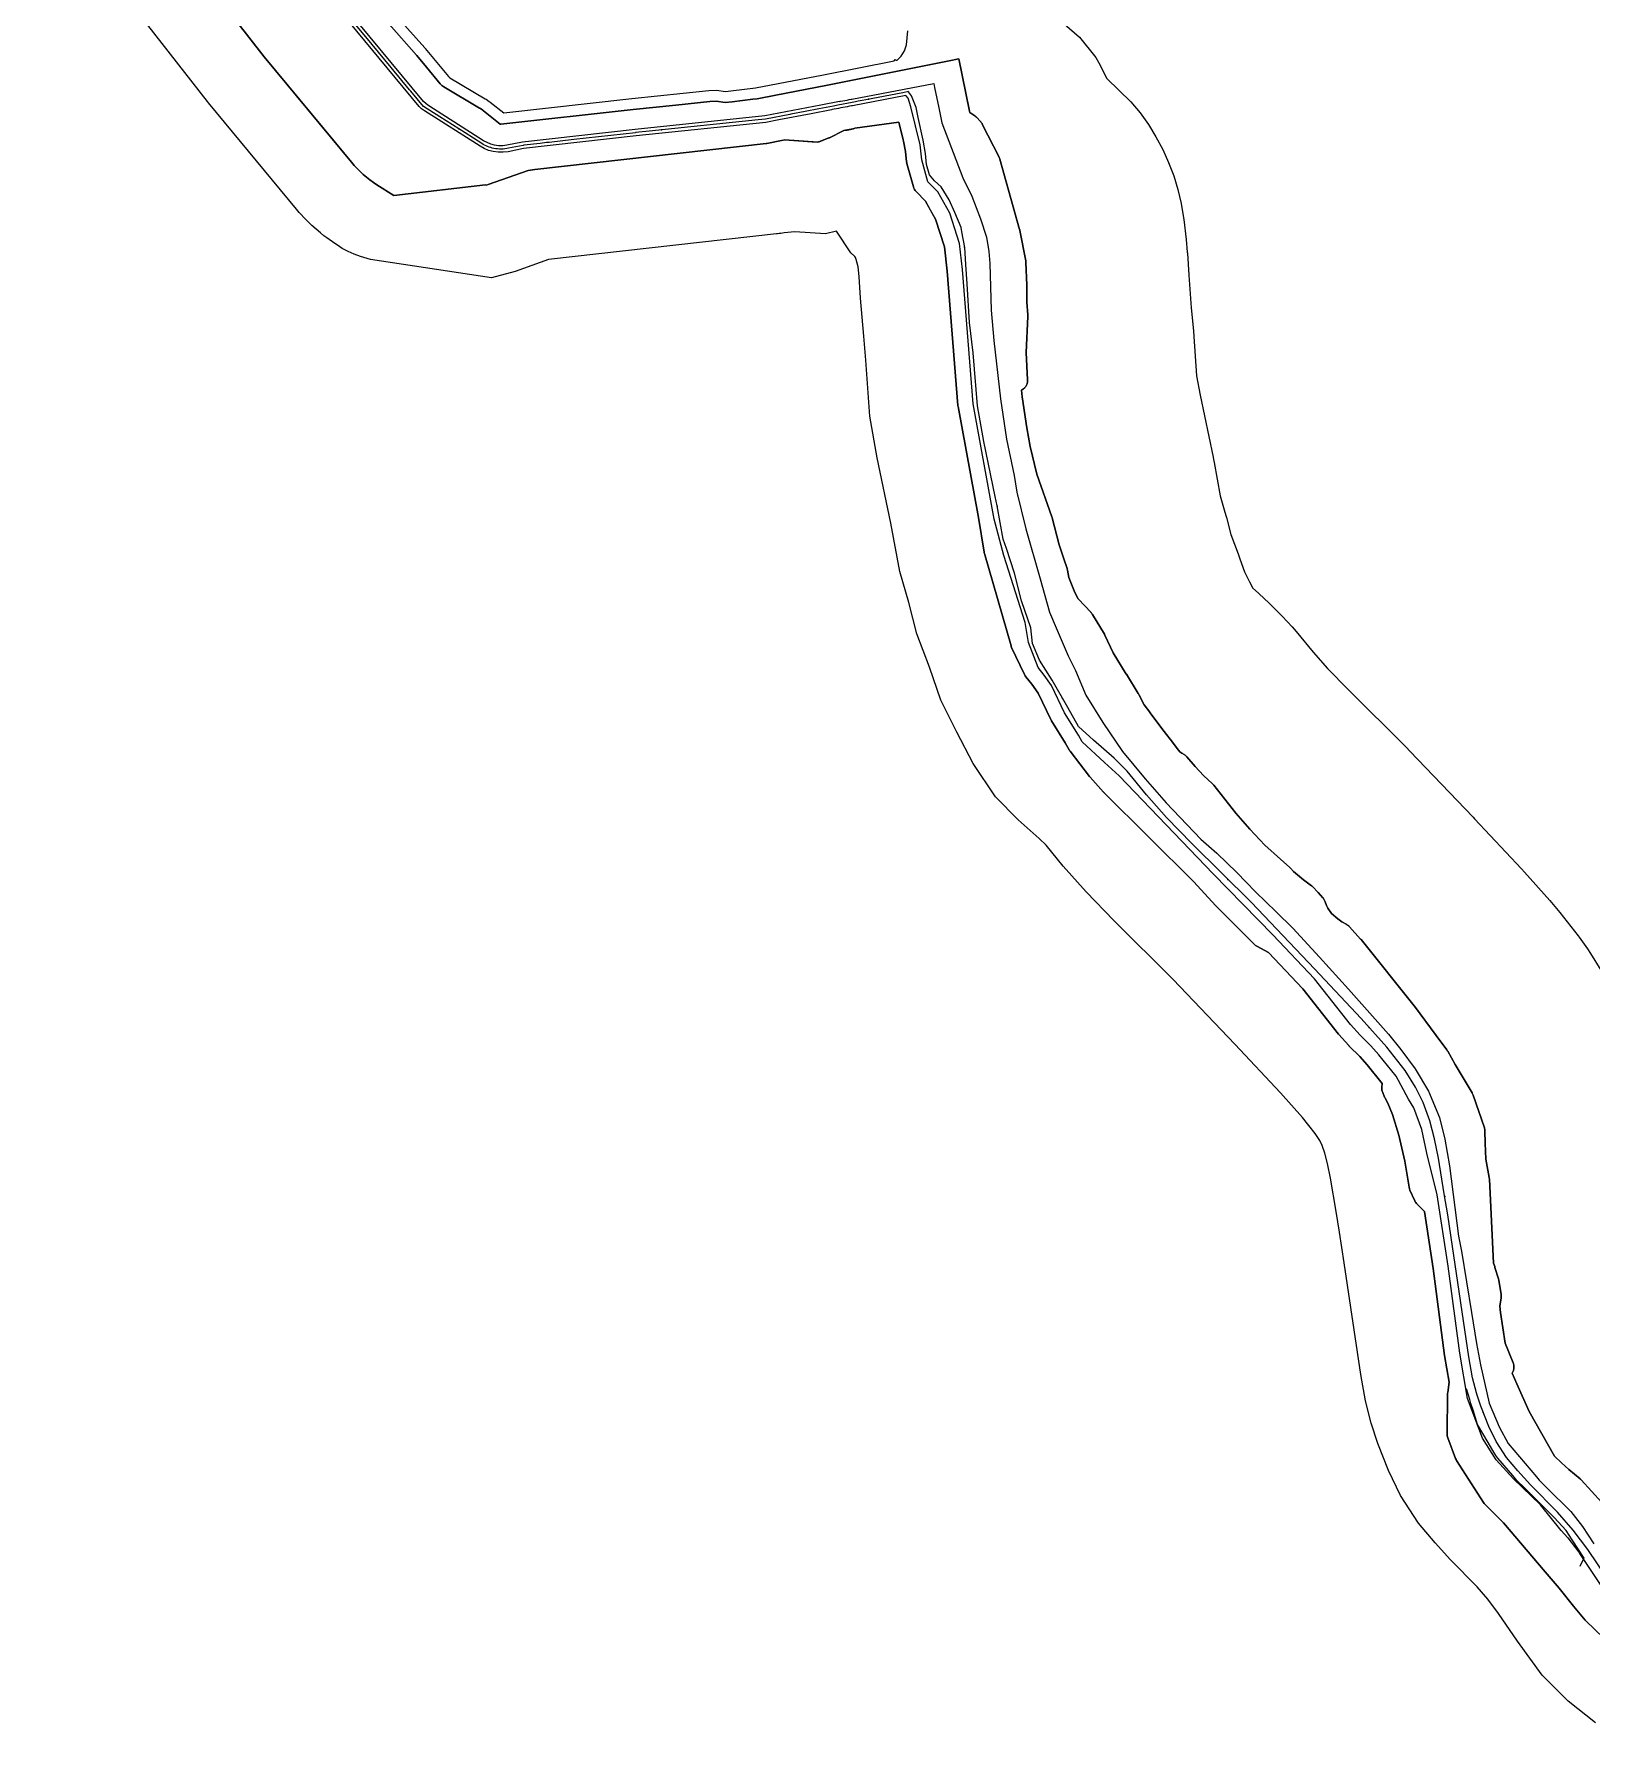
# Model space of a CAD drawing. Header units: inches. Extents: x 91426 to 118597, y 433843 to 446922.
# Drawn here: x 99859 to 100569, y 434839 to 435625 of the extents above; entities that cross this region are included whole.
import ezdxf

# ---------------------------------------------------------------- set-up
doc = ezdxf.new("R2010")
doc.units = ezdxf.units.IN
doc.header["$MEASUREMENT"] = 0
for name, color, linetype, true_color in [('As_waterkering_PWK', 7, 'Continuous', 0x8b0648), ('Beschermingszone_PWK', 7, 'Continuous', 0xde06d3), ('Kernzone_PWK', 7, 'Continuous', 0x33065f), ('Kruinlijnen_PWK', 7, 'Continuous', 0xda0676), ('Kunstwerken_PWK', 7, 'Continuous', 0x2f0602), ('Referentiepunten_PWK', 7, 'Continuous', 0x7e0730)]:
    doc.layers.add(name, color=color, linetype=linetype, true_color=true_color)

msp = doc.modelspace()

# ---------------------------------------------------------------- linework, layer by layer
at = {"layer": 'As_waterkering_PWK'}
msp.add_lwpolyline([(100257.6913, 435598.5456), (100257.6587, 435598.5878), (100255.175, 435598.11), (100238.3137, 435594.8663), (100236.5978, 435594.5362), (100234.8167, 435594.1935), (100233.5339, 435593.9468), (100232.0567, 435593.6626), (100225.4983, 435592.4009), (100223.5503, 435592.0262), (100216.7783, 435590.7234), (100210.547, 435589.5247), (100204, 435588.2652), (100203.5733, 435588.1831), (100192.4774, 435586.0485), (100189.0988, 435585.6959), (100139.3689, 435580.506), (100133.2767, 435579.8702), (100133.2307, 435579.865), (100105.088, 435576.7066), (100093.9032, 435575.4513), (100092.6305, 435575.3085), (100089.6841, 435574.9778), (100082.3241, 435574.1518), (100081.9088, 435574.0685), (100075.3504, 435572.7527, -0.10407656), (100068.6211, 435572.6948, -0.09196603), (100063.0907, 435574.9179), (100055.4487, 435579.7693), (100043.9514, 435587.0681), (100036.593, 435591.7394), (100030.725, 435598.8256), (100030.2067, 435599.4516), (100021.8285, 435609.5692), (100010.2521, 435623.5489), (99996.2919, 435640.4075)], format="xyb", dxfattribs=at)
for points in [[(100517.1347, 435003.8771), (100516.7507, 435005.0546), (100515.0309, 435011.9338), (100513.3111, 435021.4588), (100505.9028, 435071.7298), (100503.6538, 435086.2819), (100502.0663, 435095.8069), (100499.4205, 435112.0788), (100497.5684, 435120.9424), (100495.4517, 435129.1445), (100492.409, 435137.4789), (100488.9694, 435144.4903), (100484.2069, 435152.031), (100475.8725, 435162.7466), (100464.2308, 435175.7112), (100442.9318, 435198.4654), (100414.0922, 435228.628), (100386.9723, 435255.6156), (100375.4629, 435267.5218), (100366.3348, 435277.8406), (100357.4712, 435288.5563), (100351.5181, 435294.5094), (100342.1254, 435302.7115), (100335.2936, 435309.0526), (100330.3514, 435317.6605), (100323.1758, 435330.0862), (100317.4621, 435339.1903), (100314.26, 435346.7875), (100313.4438, 435354.008), (100309.317, 435366.3439), (100306.0097, 435378.9116), (100302.3933, 435390.1106), (100300.8864, 435394.5056), (100298.1237, 435409.7001), (100297.2447, 435413.844), (100292.0334, 435439.0216), (100289.208, 435455.2835), (100287.1988, 435479.3937), (100285.5664, 435493.3324), (100284.499, 435510.9755), (100283.9339, 435519.7029), (100283.3688, 435527.4885), (100282.0373, 435534.6245), (100281.668, 435536.6036), (100278.8481, 435543.4364), (100276.244, 435549.1714), (100272.6721, 435555.1245), (100269.6294, 435557.9026), (100267.2953, 435560.5772), (100265.9768, 435565.2863), (100265.4745, 435570.372), (100264.3443, 435576.4623), (100262.084, 435586.8222), (100261.1627, 435591.3725), (100259.133, 435596.6798), (100257.6913, 435598.5456)], [(100692.5941, 434839.0963), (100655.1281, 434860.195), (100636.3426, 434871.969), (100612.2655, 434887.0502), (100600.6238, 434894.8555), (100592.0248, 434901.7346), (100584.8811, 434908.8784), (100576.4144, 434920.5201), (100567.5508, 434933.4847), (100560.9362, 434942.3483), (100553.7925, 434950.5504), (100541.357, 434963.1181), (100535.6685, 434969.4681), (100530.5091, 434975.5535), (100525.7466, 434982.8296), (100522.4393, 434989.7088), (100518.7351, 434998.9692), (100517.1347, 435003.8771)]]:
    msp.add_lwpolyline(points, dxfattribs=at)
at = {"layer": 'Beschermingszone_PWK'}
for points in [[(99874.4585, 435729.2026), (99963.9114, 435614.3955), (99996.3545, 435575.2168), (100003.6149, 435566.449, 0.07854641), (100015.2656, 435556.1225), (100023.0433, 435551.185), (100064.7505, 435556.0475), (100065.1955, 435555.9807), (100066.0014, 435556.1934), (100084.1977, 435562.6593), (100087.3408, 435563.0133), (100192.7523, 435574.887), (100192.8453, 435574.8983, 0.01478866), (100193.1372, 435574.9456), (100199.7672, 435576.221), (100201.0956, 435576.5244), (100207.5281, 435576.1146), (100213.8187, 435575.7138), (100216.4068, 435575.5489), (100217.0385, 435575.7182), (100218.7889, 435576.4141), (100221.3366, 435577.4391), (100221.6479, 435577.5769), (100228.2761, 435580.7835), (100229.6827, 435581.0541), (100231.3343, 435581.3718), (100232.6323, 435581.6346), (100233.2516, 435581.8449), (100253.2723, 435584.6269), (100255.2493, 435576.5337), (100255.3915, 435575.9515), (100256.3056, 435571.3302), (100256.8676, 435566.5541, 0.0381299), (100257.0139, 435565.8068), (100259.969, 435555.1118, 0.12599228), (100261.202, 435552.9595), (100265.4212, 435548.6162), (100267.61, 435544.719), (100270.0569, 435540.3622), (100274.121, 435527.8116), (100275.3534, 435516.7198), (100280.2477, 435455.4753, 0.02533092), (100280.3135, 435454.9733), (100289.5769, 435404.3664), (100292.2418, 435388.4437, 0.02864356), (100292.3685, 435387.8855), (100304.4803, 435345.8271, 0.04028103), (100304.7643, 435345.0746), (100310.6239, 435332.6739, 0.05956974), (100311.2549, 435331.6683), (100314.024, 435328.24), (100316.8655, 435324.1482), (100322.6234, 435312.1204, 0.02774632), (100322.8902, 435311.6343), (100329.2195, 435301.4813), (100331.0162, 435298.3024, 0.0349097), (100331.4008, 435297.7207), (100340.3037, 435286.107, 0.01996432), (100340.559, 435285.8002), (100346.6444, 435279.0533, 0.01368554), (100346.8332, 435278.8552), (100387.8962, 435238.0563), (100397.8048, 435227.2832, 0.01044388), (100397.9494, 435227.1325), (100415.4905, 435209.5914, 0.07020567), (100416.6068, 435208.7511), (100421.9214, 435205.8129), (100437.6266, 435189.3444), (100453.8614, 435168.6581, 0.01572812), (100454.0632, 435168.4169), (100458.5087, 435163.4326, 0.01427096), (100458.7047, 435163.2252), (100463.5545, 435158.3753), (100466.9905, 435154.6939), (100473.7728, 435146.1873), (100473.6265, 435144.3373, 0.12062531), (100474.008, 435141.9902), (100474.8713, 435139.9553, 0.02540634), (100475.0931, 435139.4985), (100476.4057, 435137.112), (100478.4655, 435132.0231), (100481.3876, 435122.6217), (100484.0898, 435110.6551), (100486.0502, 435098.7615, 0.06529702), (100486.4267, 435097.5168), (100488.6541, 435092.5846, 0.08887106), (100489.652, 435091.1306), (100493.0154, 435087.7221), (100496.9505, 435061.7707), (100502.2492, 435022.0307), (100504.2924, 435009.8739), (100503.6601, 435005.1855, 0.03029973), (100503.6156, 435004.5817), (100503.3802, 434986.3342, 0.09318431), (100503.6981, 434984.5141), (100507.2298, 434975.096, 0.05243166), (100507.6974, 434974.1606), (100519.9748, 434954.9344, 0.05627524), (100520.6809, 434954.0625), (100529.1188, 434945.7546), (100548.0354, 434923.4224), (100554.4359, 434915.9856), (100561.0181, 434907.6403), (100566.3742, 434901.3319, 0.02531776), (100566.7209, 434900.9633), (100578.8466, 434889.3085, 0.04101022)], [(100571.0322, 434854.4975), (100558.6277, 434864.4211), (100546.7517, 434876.2971), (100535.5495, 434891.7002), (100526.8597, 434904.4106), (100521.993, 434910.932), (100517.1324, 434916.5126), (100504.9428, 434928.8319), (100497.9716, 434936.6137), (100490.3693, 434945.5805), (100482.1096, 434958.1996), (100476.6437, 434969.5686), (100471.7048, 434981.9158), (100468.6696, 434991.2237), (100466.1214, 435001.4168), (100463.9632, 435013.3698), (100456.4626, 435064.2665), (100454.2856, 435078.3533), (100452.7304, 435087.6846), (100450.2484, 435102.9484), (100448.8636, 435109.5758), (100447.6474, 435114.2888), (100446.351, 435117.8396), (100445.2619, 435120.0597), (100443.2381, 435123.264), (100437.4896, 435130.655), (100427.374, 435141.9201), (100406.6097, 435164.1031), (100378.3828, 435193.6248), (100351.3599, 435220.5159), (100338.7454, 435233.5654), (100328.3355, 435245.333), (100320.4474, 435254.8694), (100317.3576, 435257.9592), (100307.7482, 435266.3505), (100297.4197, 435276.9192), (100287.2728, 435292.1395), (100279.8004, 435306.4346), (100272.4136, 435321.0364), (100267.2698, 435335.9856), (100261.5955, 435351.2166), (100257.8165, 435365.5769), (100253.7202, 435379.6865), (100249.6686, 435401.6809), (100243.4199, 435431.5945), (100240.0358, 435450.6101), (100238.309, 435476.0807), (100237.2791, 435487.0233), (100235.889, 435504.399), (100235.292, 435514.3097), (100234.7497, 435518.7088), (100233.8388, 435521.9773), (100233.4993, 435522.9958), (100233.3121, 435523.3558), (100231.4108, 435525.0917), (100224.8665, 435534.9082), (100219.873, 435533.7439), (100205.9538, 435534.6307), (100200.977, 435534.1928, -0.01636339), (100197.9718, 435533.7161), (100197.5907, 435533.6695), (100093.5909, 435521.9549), (100078.2644, 435516.5087), (100067.5034, 435513.6693), (100012.2746, 435521.9596), (100007.7666, 435523.3271), (100004.9174, 435524.3994), (100002.1444, 435525.6558), (99999.4595, 435527.0909), (99997.2262, 435528.4797), (99996.1241, 435529.2366), (99992.4665, 435531.8181), (99991.0989, 435532.8247), (99989.4923, 435534.1421), (99985.5966, 435537.5531), (99984.0706, 435538.9824), (99982.9172, 435540.1806), (99979.8742, 435543.4656), (99979.232, 435544.178), (99978.5844, 435544.9354), (99938.4246, 435593.4328), (99937.9446, 435594.0304), (99859.0743, 435695.2553)]]:
    msp.add_lwpolyline(points, format="xyb", dxfattribs=at)
for points in [[(100573.9916, 434954.9324), (100564.4692, 434965.3277), (100564.3178, 434965.4859), (100564.079, 434965.7096), (100564.012, 434965.7673), (100558.935, 434970.0632), (100555.5827, 434973.1577), (100552.3145, 434976.2005), (100540.778, 434996.4843), (100535.1908, 435009.0882), (100535.1651, 435009.1452), (100532.9743, 435013.9251), (100533.025, 435013.9959), (100533.1978, 435014.2738), (100533.3521, 435014.5624), (100533.4871, 435014.8604), (100533.6024, 435015.1666), (100533.6973, 435015.4797), (100533.7716, 435015.7983), (100533.8249, 435016.1212), (100533.857, 435016.4468), (100533.8677, 435016.7738), (100533.857, 435017.1008), (100533.8249, 435017.4264), (100533.7716, 435017.7493), (100533.6973, 435018.0679), (100533.6024, 435018.381), (100533.4896, 435018.6812), (100529.8093, 435027.5992), (100527.7749, 435041.6942), (100527.4584, 435044.5437), (100528.0259, 435048.4033), (100528.0363, 435048.4781), (100528.0684, 435048.8037), (100528.0791, 435049.1307), (100528.0684, 435049.4577), (100528.0363, 435049.7833), (100528.0138, 435049.9363), (100526.9555, 435056.4186), (100526.9247, 435056.5885), (100526.8504, 435056.9071), (100526.7997, 435057.0834), (100525.2122, 435062.2428), (100525.168, 435062.3796), (100525.0933, 435062.5847), (100524.4631, 435064.2053), (100522.6496, 435102.5483), (100522.6445, 435102.6391), (100522.6124, 435102.9647), (100522.5746, 435103.2065), (100521.0522, 435111.5796), (100520.8006, 435118.8758), (100520.6359, 435124.482), (100520.6274, 435124.6622), (100520.5953, 435124.9878), (100520.542, 435125.3107), (100520.4677, 435125.6293), (100520.3728, 435125.9424), (100520.3687, 435125.9542), (100515.2618, 435140.8761), (100515.1506, 435141.1705), (100515.0156, 435141.4685), (100514.8613, 435141.7571), (100514.8263, 435141.8168), (100507.0504, 435154.8643), (100503.6391, 435160.8998), (100503.6164, 435160.9395), (100503.4436, 435161.2174), (100503.2921, 435161.4318), (100498.3818, 435168.0051), (100488.4642, 435181.3609), (100488.4167, 435181.4238), (100488.3559, 435181.5014), (100464.1465, 435211.7962), (100463.9997, 435211.9715), (100463.9482, 435212.0294), (100458.9211, 435217.5857), (100458.7489, 435217.7666), (100458.5101, 435217.9903), (100458.2572, 435218.1979), (100457.9913, 435218.3884), (100457.7134, 435218.5612), (100457.6229, 435218.6122), (100455.2857, 435219.8976), (100453.5685, 435221.1856), (100450.71, 435223.6043), (100448.9622, 435226.0317), (100448.3565, 435227.3298), (100447.7859, 435229.0415), (100447.7772, 435229.0675), (100447.6619, 435229.3737), (100447.5269, 435229.6717), (100447.3726, 435229.9603), (100447.1998, 435230.2382), (100447.0093, 435230.5041), (100446.8017, 435230.757), (100446.7686, 435230.7943), (100444.5196, 435233.3078), (100444.4286, 435233.4068), (100442.1797, 435235.7881), (100442.0801, 435235.8906), (100441.8413, 435236.1143), (100441.5884, 435236.3219), (100441.5446, 435236.3551), (100437.922, 435239.072), (100433.2477, 435242.8852), (100431.8998, 435244.3454), (100431.7613, 435244.4895), (100431.5731, 435244.6683), (100420.2311, 435254.8896), (100413.4212, 435262.085), (100406.9574, 435269.4537), (100396.9342, 435282.1995), (100396.7631, 435282.4054), (100396.5394, 435282.6442), (100396.4123, 435282.7669), (100392.333, 435286.5676), (100388.4281, 435290.7245), (100384.6694, 435295.1312), (100384.6245, 435295.1831), (100384.4008, 435295.4219), (100384.162, 435295.6456), (100383.9091, 435295.8532), (100383.6432, 435296.0437), (100383.4379, 435296.1738), (100382.3361, 435296.8349), (100381.4627, 435297.49), (100380.2981, 435298.9458), (100378.0902, 435301.8029), (100374.4005, 435306.6787), (100367.7851, 435315.411), (100367.7664, 435315.4355), (100367.7312, 435315.4808), (100365.1344, 435318.7859), (100362.7155, 435323.6236), (100362.5735, 435323.8875), (100362.5082, 435323.9973), (100357.0842, 435332.8609), (100357.0562, 435332.9062), (100351.0092, 435342.5557), (100347.3071, 435350.5981), (100347.2496, 435350.7188), (100347.0953, 435351.0074), (100347.0471, 435351.0891), (100341.6232, 435360.0849), (100341.4986, 435360.2811), (100341.3081, 435360.547), (100341.1005, 435360.7999), (100340.9823, 435360.93), (100335.1112, 435367.168), (100333.5558, 435370.1752), (100330.8008, 435377.003), (100330.23, 435380.3133), (100330.2066, 435380.4392), (100330.1323, 435380.7578), (100330.0461, 435381.0448), (100328.5909, 435385.4104), (100328.5818, 435385.4377), (100326.397, 435391.8633), (100323.2712, 435404.2364), (100323.2531, 435404.3058), (100323.1582, 435404.6189), (100323.1343, 435404.6874), (100316.2161, 435424.1366), (100313.266, 435436.7069), (100311.7124, 435445.2516), (100309.5066, 435459.3953), (100309.3061, 435462.3359), (100310.1037, 435462.9523), (100310.3431, 435463.1495), (100310.5819, 435463.3732), (100310.8056, 435463.612), (100311.0132, 435463.8649), (100311.2037, 435464.1308), (100311.3765, 435464.4087), (100311.5308, 435464.6973), (100311.6658, 435464.9953), (100311.7811, 435465.3015), (100311.876, 435465.6146), (100311.9503, 435465.9332), (100312.0036, 435466.2561), (100312.0357, 435466.5817), (100312.0396, 435467.1688), (100311.3911, 435479.6198), (100312.173, 435496.0397), (100312.1787, 435496.2775), (100312.168, 435496.6045), (100312.1599, 435496.7107), (100311.6495, 435502.5799), (100311.6495, 435510.1681), (100311.6458, 435510.3602), (100311.249, 435520.679), (100311.242, 435520.8139), (100311.2099, 435521.1395), (100311.1644, 435521.4225), (100308.5185, 435535.3131), (100308.5107, 435535.353), (100308.4364, 435535.6716), (100308.4204, 435535.7301), (100299.4246, 435567.7448), (100299.3457, 435567.9994), (100299.2304, 435568.3056), (100299.0954, 435568.6036), (100299.0674, 435568.6595), (100291.3944, 435583.7408), (100291.2681, 435583.9735), (100291.0953, 435584.2514), (100290.9048, 435584.5173), (100290.6972, 435584.7702), (100290.5933, 435584.8851), (100288.7412, 435586.8695), (100288.6214, 435586.9934), (100288.3826, 435587.2171), (100288.1297, 435587.4247), (100288.0074, 435587.5156), (100285.7512, 435589.14), (100285.5038, 435589.6659), (100280.73, 435613.5345), (100280.7175, 435613.5971), (100276.2456, 435612.6336), (100267.8964, 435610.9561), (100267.8774, 435610.9522), (100219.981, 435601.3291), (100197.2685, 435596.96), (100188.7351, 435595.3185), (100186.688, 435595.0766), (100177.2437, 435593.9608), (100174.0717, 435593.6662), (100169.9568, 435594.2856), (100167.0614, 435594.0925), (100151.6694, 435592.4861), (100132.1313, 435590.447), (100071.801, 435583.6763), (100071.61, 435583.6699), (100071.4519, 435583.7772), (100063.8737, 435589.8388), (100063.7944, 435589.901), (100063.595, 435590.0463), (100063.5286, 435590.0919), (100062.4523, 435590.8367), (100062.3858, 435590.882), (100062.108, 435591.0549), (100045.7856, 435600.7422), (100044.9078, 435601.3717), (100044.1529, 435602.1416), (100037.9061, 435609.7246), (100033.4784, 435615.0994), (100033.367, 435615.2288), (100015.0076, 435635.8365)], [(100018.7944, 435639.1025), (100037.1292, 435618.5224), (100037.3037, 435618.3196), (100047.8744, 435605.4877), (100048.1741, 435605.1821), (100048.5236, 435604.9314), (100064.7056, 435595.3275), (100065.1138, 435595.0734), (100066.4822, 435594.1291), (100066.8096, 435593.8905), (100066.9772, 435593.7591), (100073.1085, 435588.8544), (100131.5929, 435595.418), (100166.6355, 435599.0752), (100170.1651, 435599.3106), (100174.2148, 435598.701), (100176.7191, 435598.9336), (100187.9685, 435600.2627), (100219.0163, 435606.2352), (100251.1317, 435612.6877), (100251.63, 435613.2), (100252.1306, 435612.8884), (100252.5848, 435612.9796), (100254.441, 435614.756), (100255.963, 435617.22), (100256.817, 435619.988), (100257.39, 435626.37)], [(100316.2066, 435640.4764), (100335.752, 435623.4859), (100343.1564, 435614.152), (100344.5088, 435611.6603), (100348.1138, 435604.5747), (100359.1653, 435593.9457), (100363.3167, 435588.8872), (100367.1283, 435583.5681), (100370.5839, 435578.0111), (100373.6686, 435572.24), (100376.3693, 435566.2794), (100378.6744, 435560.155), (100380.5739, 435553.893), (100382.0599, 435547.5201), (100383.1259, 435541.0637), (100383.2299, 435540.2472), (100384.3561, 435531.1126), (100384.8934, 435525.4168), (100384.9266, 435524.8897), (100385.5289, 435514.8908), (100386.7176, 435500.0326), (100387.7103, 435489.4853), (100387.9212, 435486.8791), (100389.1417, 435468.8778), (100390.7078, 435460.0775), (100396.6208, 435431.7707), (100396.8121, 435430.8322), (100397.0789, 435429.4394), (100399.873, 435414.2715), (100402.0443, 435406.7927), (100402.6023, 435404.7935), (100402.7171, 435404.361), (100404.7599, 435396.5985), (100408.0523, 435387.761), (100408.903, 435385.3865), (100410.9049, 435379.5682), (100413.1971, 435375.0373), (100414.7622, 435372.0431), (100417.2934, 435369.8327), (100417.4527, 435369.6934), (100422.2288, 435365.2201), (100428.1819, 435359.2669), (100432.6552, 435354.4908), (100434.5268, 435352.2936), (100442.3333, 435342.8558), (100448.898, 435335.4348), (100458.1972, 435325.8149), (100484.6298, 435299.5114), (100484.8029, 435299.3387), (100486.3701, 435297.7359), (100515.2098, 435267.5733), (100515.9385, 435266.8031), (100537.2375, 435244.0488), (100538.6357, 435242.5238), (100550.2774, 435229.5592), (100551.0565, 435228.6812), (100554.8077, 435224.1407), (100563.1421, 435213.425), (100563.5422, 435212.9071), (100567.3539, 435207.588), (100568.7558, 435205.4303), (100573.5183, 435197.8896)]]:
    msp.add_lwpolyline(points, dxfattribs=at)
at = {"layer": 'Kernzone_PWK'}
msp.add_lwpolyline([(100578.8466, 434889.3085), (100566.7209, 434900.9633, -0.02531776), (100566.3742, 434901.3319), (100561.0181, 434907.6403), (100554.4359, 434915.9856), (100548.0354, 434923.4224), (100529.1188, 434945.7546), (100520.6809, 434954.0625, -0.05627524), (100519.9748, 434954.9344), (100507.6974, 434974.1606, -0.05243166), (100507.2298, 434975.096), (100503.6981, 434984.5141, -0.09318431), (100503.3802, 434986.3342), (100503.6156, 435004.5817, -0.03029973), (100503.6601, 435005.1855), (100504.2924, 435009.8739), (100502.2492, 435022.0307), (100496.9505, 435061.7707), (100493.0154, 435087.7221), (100489.652, 435091.1306, -0.08887106), (100488.6541, 435092.5846), (100486.4267, 435097.5168, -0.06529702), (100486.0502, 435098.7615), (100484.0898, 435110.6551), (100481.3876, 435122.6217), (100478.4655, 435132.0231), (100476.4057, 435137.112), (100475.0931, 435139.4985, -0.02540634), (100474.8713, 435139.9553), (100474.008, 435141.9902, -0.12062531), (100473.6265, 435144.3373), (100473.7728, 435146.1873), (100466.9905, 435154.6939), (100463.5545, 435158.3753), (100458.7047, 435163.2252, -0.01427096), (100458.5087, 435163.4326), (100454.0632, 435168.4169, -0.01572811), (100453.8614, 435168.6581), (100437.6266, 435189.3444), (100421.9214, 435205.8129), (100416.6068, 435208.7511, -0.07020567), (100415.4905, 435209.5914), (100397.9494, 435227.1325, -0.01044387), (100397.8048, 435227.2832), (100387.8962, 435238.0563), (100346.8332, 435278.8552, -0.01368552), (100346.6444, 435279.0533), (100340.559, 435285.8002, -0.01996433), (100340.3037, 435286.107), (100331.4008, 435297.7207, -0.0349097), (100331.0162, 435298.3024), (100329.2195, 435301.4813), (100322.8902, 435311.6343, -0.02774632), (100322.6234, 435312.1204), (100316.8655, 435324.1482), (100314.024, 435328.24), (100311.2549, 435331.6683, -0.05956974), (100310.6239, 435332.6739), (100304.7643, 435345.0746, -0.04028103), (100304.4803, 435345.8271), (100292.3685, 435387.8855, -0.02864356), (100292.2418, 435388.4437), (100289.5769, 435404.3664), (100280.3135, 435454.9733, -0.02533091), (100280.2477, 435455.4753), (100275.3534, 435516.7198), (100274.121, 435527.8116), (100270.0569, 435540.3622), (100265.4212, 435548.6162), (100261.202, 435552.9595, -0.12599228), (100259.969, 435555.1118), (100257.0139, 435565.8068, -0.0381299), (100256.8676, 435566.5541), (100256.3056, 435571.3302), (100255.3915, 435575.9515), (100255.2493, 435576.5337), (100253.2723, 435584.6269), (100233.2516, 435581.8449), (100232.9454, 435581.7296), (100232.6323, 435581.6346), (100232.3136, 435581.5603), (100232.2827, 435581.5543), (100228.2761, 435580.7835), (100221.6479, 435577.5769), (100221.3838, 435577.4584), (100221.3366, 435577.4391), (100217.2975, 435575.8141), (100217.0385, 435575.7182), (100216.7254, 435575.6232), (100216.4068, 435575.5489), (100201.0956, 435576.5244), (100200.7825, 435576.4294), (100200.4639, 435576.3551), (100200.433, 435576.3491), (100199.7672, 435576.221), (100193.1372, 435574.9456, -0.01478866), (100192.8453, 435574.8983), (100192.7523, 435574.887), (100087.3408, 435563.0133), (100084.1977, 435562.6593), (100066.0014, 435556.1934), (100065.1955, 435555.9807), (100064.7505, 435556.0475), (100023.0433, 435551.185), (100015.2656, 435556.1225, -0.07854641), (100003.6149, 435566.449), (99963.9114, 435614.3955), (99874.4585, 435729.2026)], format="xyb", dxfattribs=at)
msp.add_lwpolyline([(100015.0076, 435635.8365), (100033.367, 435615.2288), (100033.4784, 435615.0994), (100037.9061, 435609.7246), (100044.1529, 435602.1416), (100044.9078, 435601.3717), (100045.7856, 435600.7422), (100062.108, 435591.0549), (100062.3858, 435590.882), (100062.4523, 435590.8367), (100063.5286, 435590.0919), (100063.595, 435590.0463), (100063.7944, 435589.901), (100063.8737, 435589.8388), (100071.4519, 435583.7772), (100071.61, 435583.6699), (100071.801, 435583.6763), (100132.1313, 435590.447), (100151.6694, 435592.4861), (100167.0614, 435594.0925), (100169.9568, 435594.2856), (100174.0717, 435593.6662), (100177.2437, 435593.9608), (100186.688, 435595.0766), (100188.7351, 435595.3185), (100197.2685, 435596.96), (100219.981, 435601.3291), (100276.2456, 435612.6336), (100280.7175, 435613.5971), (100280.73, 435613.5345), (100285.3633, 435590.3684), (100285.5038, 435589.6659), (100285.7512, 435589.14), (100288.0074, 435587.5156), (100288.1297, 435587.4247), (100288.3826, 435587.2171), (100288.6214, 435586.9934), (100288.7412, 435586.8695), (100290.5933, 435584.8851), (100290.6972, 435584.7702), (100290.9048, 435584.5173), (100291.0953, 435584.2514), (100291.2681, 435583.9735), (100291.3944, 435583.7408), (100299.0674, 435568.6595), (100299.0954, 435568.6036), (100299.2304, 435568.3056), (100299.3457, 435567.9994), (100299.4246, 435567.7448), (100308.4204, 435535.7301), (100308.4364, 435535.6716), (100308.5107, 435535.353), (100308.5185, 435535.3131), (100311.1644, 435521.4225), (100311.2099, 435521.1395), (100311.242, 435520.8139), (100311.249, 435520.679), (100311.6458, 435510.3602), (100311.6495, 435510.1681), (100311.6495, 435502.5799), (100312.1599, 435496.7107), (100312.168, 435496.6045), (100312.1787, 435496.2775), (100312.173, 435496.0397), (100311.3911, 435479.6198), (100312.0396, 435467.1688), (100312.0357, 435466.5817), (100312.0036, 435466.2561), (100311.9503, 435465.9332), (100311.876, 435465.6146), (100311.7811, 435465.3015), (100311.6658, 435464.9953), (100311.5308, 435464.6973), (100311.3765, 435464.4087), (100311.2037, 435464.1308), (100311.0132, 435463.8649), (100310.8056, 435463.612), (100310.5819, 435463.3732), (100310.3431, 435463.1495), (100310.1037, 435462.9523), (100309.3061, 435462.3359), (100309.5066, 435459.3953), (100311.7124, 435445.2516), (100313.266, 435436.7069), (100316.2161, 435424.1366), (100323.1343, 435404.6874), (100323.1582, 435404.6189), (100323.2531, 435404.3058), (100323.2712, 435404.2364), (100326.397, 435391.8633), (100328.5818, 435385.4377), (100328.5909, 435385.4104), (100330.0461, 435381.0448), (100330.1323, 435380.7578), (100330.2066, 435380.4392), (100330.23, 435380.3133), (100330.8008, 435377.003), (100333.5558, 435370.1752), (100335.1112, 435367.168), (100340.9823, 435360.93), (100341.1005, 435360.7999), (100341.3081, 435360.547), (100341.4986, 435360.2811), (100341.6232, 435360.0849), (100347.0471, 435351.0891), (100347.0953, 435351.0074), (100347.2496, 435350.7188), (100347.3071, 435350.5981), (100351.0092, 435342.5557), (100357.0562, 435332.9062), (100357.0842, 435332.8609), (100362.5082, 435323.9973), (100362.5735, 435323.8875), (100362.7155, 435323.6236), (100365.1344, 435318.7859), (100367.7312, 435315.4808), (100367.7664, 435315.4355), (100367.7851, 435315.411), (100374.4005, 435306.6787), (100378.0902, 435301.8029), (100380.2981, 435298.9458), (100381.4627, 435297.49), (100382.3361, 435296.8349), (100383.4379, 435296.1738), (100383.6432, 435296.0437), (100383.9091, 435295.8532), (100384.162, 435295.6456), (100384.4008, 435295.4219), (100384.6245, 435295.1831), (100384.6694, 435295.1312), (100388.4281, 435290.7245), (100392.333, 435286.5676), (100396.4123, 435282.7669), (100396.5394, 435282.6442), (100396.7631, 435282.4054), (100396.9342, 435282.1995), (100406.9574, 435269.4537), (100413.4212, 435262.085), (100420.2311, 435254.8896), (100431.5731, 435244.6683), (100431.7613, 435244.4895), (100431.8998, 435244.3454), (100433.2477, 435242.8852), (100437.922, 435239.072), (100441.5446, 435236.3551), (100441.5884, 435236.3219), (100441.8413, 435236.1143), (100442.0801, 435235.8906), (100442.1797, 435235.7881), (100444.4286, 435233.4068), (100444.5196, 435233.3078), (100446.7686, 435230.7943), (100446.8017, 435230.757), (100447.0093, 435230.5041), (100447.1998, 435230.2382), (100447.3726, 435229.9603), (100447.5269, 435229.6717), (100447.6619, 435229.3737), (100447.7772, 435229.0675), (100447.7859, 435229.0415), (100448.3565, 435227.3298), (100448.9622, 435226.0317), (100450.71, 435223.6043), (100453.5685, 435221.1856), (100455.2857, 435219.8976), (100457.6229, 435218.6122), (100457.7134, 435218.5612), (100457.9913, 435218.3884), (100458.2572, 435218.1979), (100458.5101, 435217.9903), (100458.7489, 435217.7666), (100458.9211, 435217.5857), (100463.9482, 435212.0294), (100463.9997, 435211.9715), (100464.1465, 435211.7962), (100488.3559, 435181.5014), (100488.4167, 435181.4238), (100488.4642, 435181.3609), (100498.3818, 435168.0051), (100503.2921, 435161.4318), (100503.4436, 435161.2174), (100503.6164, 435160.9395), (100503.6391, 435160.8998), (100507.0504, 435154.8643), (100514.8263, 435141.8168), (100514.8613, 435141.7571), (100515.0156, 435141.4685), (100515.1506, 435141.1705), (100515.2618, 435140.8761), (100520.3687, 435125.9542), (100520.3728, 435125.9424), (100520.4677, 435125.6293), (100520.542, 435125.3107), (100520.5953, 435124.9878), (100520.6274, 435124.6622), (100520.6359, 435124.482), (100520.8006, 435118.8758), (100521.0522, 435111.5796), (100522.5746, 435103.2065), (100522.6124, 435102.9647), (100522.6445, 435102.6391), (100522.6496, 435102.5483), (100524.4631, 435064.2053), (100525.0933, 435062.5847), (100525.168, 435062.3796), (100525.2122, 435062.2428), (100526.7997, 435057.0834), (100526.8504, 435056.9071), (100526.9247, 435056.5885), (100526.9555, 435056.4186), (100528.0138, 435049.9363), (100528.0363, 435049.7833), (100528.0684, 435049.4577), (100528.0791, 435049.1307), (100528.0684, 435048.8037), (100528.0363, 435048.4781), (100528.0259, 435048.4033), (100527.4584, 435044.5437), (100527.7749, 435041.6942), (100529.8093, 435027.5992), (100533.4896, 435018.6812), (100533.6024, 435018.381), (100533.6973, 435018.0679), (100533.7716, 435017.7493), (100533.8249, 435017.4264), (100533.857, 435017.1008), (100533.8677, 435016.7738), (100533.857, 435016.4468), (100533.8249, 435016.1212), (100533.7716, 435015.7983), (100533.6973, 435015.4797), (100533.6024, 435015.1666), (100533.4871, 435014.8604), (100533.3521, 435014.5624), (100533.1978, 435014.2738), (100533.025, 435013.9959), (100532.9743, 435013.9251), (100535.1651, 435009.1452), (100535.1908, 435009.0882), (100540.778, 434996.4843), (100552.3145, 434976.2005), (100555.5827, 434973.1577), (100558.935, 434970.0632), (100564.012, 434965.7673), (100564.079, 434965.7096), (100564.3178, 434965.4859), (100564.4692, 434965.3277), (100573.9916, 434954.9324)], dxfattribs=at)
at = {"layer": 'Kruinlijnen_PWK'}
msp.add_line((100226.1788, 435594.0593), (100217.7208, 435592.4322), dxfattribs=at)
for points in [[(100558.3638, 434938.9385, 0), (100555.3731, 434942.1799, 0), (100545.9492, 434953.8846, 0), (100533.6461, 434965.7909, 0), (100525.7086, 434974.3899, 0), (100519.4909, 434984.3118, 0), (100512.6428, 435002.3727, 0), (100509.1721, 435023.0733, 0), (100503.8804, 435062.7609, 0), (100498.8533, 435095.3047, 0), (100494.0908, 435114.3548, 0), (100491.8418, 435125.2027, 0), (100488.27, 435134.9923, 0), (100485.7876, 435139.0303, 0), (100480.099, 435149.4813, 0), (100472.2938, 435159.2709, 0), (100468.5896, 435163.2397, 0), (100463.6948, 435168.1345, 0), (100459.3292, 435173.0293, 0), (100442.925, 435193.9314, 0), (100423.8749, 435213.9075, 0), (100396.6228, 435241.8211, 0), (100353.7602, 435286.5358, 0), (100347.1456, 435292.4889, 0), (100336.9591, 435302.0139, 0), (100335.2393, 435305.0567, 0), (100328.8893, 435315.2431, 0), (100322.9362, 435327.6786, 0), (100319.6289, 435332.4411, 0), (100316.8508, 435335.8807, 0), (100312.4291, 435347.3645, 0), (100310.8665, 435356.449, 0), (100301.2092, 435387.0084, 0), (100296.8435, 435403.5449, 0), (100287.2174, 435456.134, 0), (100282.3226, 435517.3852, 0), (100280.9996, 435529.2915, 0), (100276.5017, 435543.1821, 0), (100271.0778, 435552.8394, 0), (100266.5798, 435557.4697, 0), (100263.8017, 435567.5238, 0), (100263.0079, 435574.2707, 0), (100258.7746, 435591.601, 0), (100257.584, 435595.5697, 0), (100256.4481, 435596.8392, 0), (100232.2328, 435592.169, 0), (100231.725, 435592.0713, 0), (100230.743, 435591.8824, 0), (100229.761, 435591.6935, 0), (100228.779, 435591.5045, 0), (100227.797, 435591.3156, 0), (100226.8151, 435591.1267, 0), (100225.8331, 435590.9378, 0), (100224.8511, 435590.7489, 0), (100223.8691, 435590.56, 0), (100222.8871, 435590.3711, 0), (100222.6133, 435590.3184, 0), (100213.3151, 435588.5297, 0), (100198.6247, 435585.7036, 0), (100192.6973, 435584.5633, 0), (100133.4382, 435578.3789, 0), (100082.0689, 435572.6137, 0), (100075.0621, 435571.1648, 0), (100072.8199, 435570.8994, 0), (100070.5621, 435570.9193, 0), (100068.3249, 435571.2243, 0), (100066.2181, 435571.7847, 0), (100064.1953, 435572.5978, 0), (100062.2868, 435573.6516, 0), (100036.9234, 435589.7529, 0), (100035.671, 435590.6932, 0), (100034.5808, 435591.8175, 0), (99995.1223, 435639.468, 0)], [(100217.7208, 435592.4322, 0), (100192.2575, 435587.5337, 0), (100133.1152, 435581.3614, 0), (100081.7407, 435575.5957, 0), (100081.5969, 435575.5796, 0), (100074.4896, 435574.1099, 0), (100072.6348, 435573.8938, 0), (100070.7675, 435573.9123, 0), (100068.9174, 435574.1652, 0), (100067.1649, 435574.6313, 0), (100065.4822, 435575.3077, 0), (100063.8947, 435576.1843, 0), (100038.9316, 435592.0316, 0), (100037.6792, 435592.9719, 0), (100036.589, 435594.0961, 0), (99997.4614, 435641.3471, 0)], [(100226.1788, 435594.0593, 0), (100226.7361, 435594.1665, 0), (100227.7181, 435594.3555, 0), (100228.7001, 435594.5444, 0), (100229.6821, 435594.7333, 0), (100230.6641, 435594.9222, 0), (100231.6461, 435595.1111, 0), (100231.8806, 435595.1562, 0), (100269.2365, 435602.2621, 0), (100269.6117, 435600.4611, 0), (100271.5306, 435591.2506, 0), (100272.8535, 435584.3714, 0), (100282.5108, 435559.236, 0), (100286.6118, 435550.9016, 0), (100290.5806, 435540.5828, 0), (100293.3587, 435532.2484, 0), (100294.4171, 435525.6338, 0), (100294.8139, 435520.2098, 0), (100295.4754, 435498.9108, 0), (100296.666, 435485.0202, 0), (100299.7087, 435458.4295, 0), (100302.4869, 435440.0409, 0), (100305.9265, 435423.5044, 0), (100307.1171, 435415.8315, 0), (100311.2181, 435399.1627, 0), (100317.7004, 435376.4085, 0), (100322.0661, 435361.0627, 0), (100325.1088, 435354.0512, 0), (100330.5568, 435341.2242, 0), (100333.8641, 435334.4773, 0), (100338.6266, 435323.2325, 0), (100346.2996, 435310.797, 0), (100355.2954, 435297.5678, 0), (100365.6142, 435285.1324, 0), (100375.2474, 435274.1469, 0), (100390.9902, 435257.6104, 0), (100398.3985, 435251.1281, 0), (100407.4147, 435242.3247, 0), (100416.0137, 435233.5934, 0), (100425.4064, 435224.4653, 0), (100432.9471, 435216.9246, 0), (100445.2502, 435203.8277, 0), (100458.3268, 435189.2154, 0), (100476.6071, 435168.5832, 0), (100482.2957, 435161.5717, 0), (100488.778, 435152.8404, 0), (100494.8634, 435142.654, 0), (100499.8905, 435130.6154, 0), (100502.404, 435120.6935, 0), (100504.4966, 435108.5174, 0), (100508.5977, 435076.5027, 0), (100509.9206, 435069.6235, 0), (100514.5508, 435041.7099, 0), (100516.7998, 435027.5547, 0), (100518.6519, 435017.7651, 0), (100522.4883, 435000.3026, 0), (100527.1186, 434989.4546, 0), (100531.2437, 434981.9193, 0), (100544.1842, 434966.7004, 0), (100545.3939, 434965.2252, 0), (100552.252, 434958.3576, 0), (100556.3039, 434954.4023, 0), (100559.8161, 434950.8089, 0), (100565.162, 434944.0995, 0), (100570.2918, 434936.1152, 0)], [(100558.4876, 434938.8043, 0), (100558.3638, 434938.9385, 0)], [(100558.3638, 434938.9385, 0), (100563.5004, 434932.2646, 0), (100563.8261, 434931.7519, 0), (100569.6017, 434923.0622, 0), (100578.4885, 434909.6913, 0), (100587.9005, 434900.5322, 0), (100592.8493, 434896.2212, 0), (100596.3209, 434894.0802, 0), (100597.1864, 434893.4289, 0)]]:
    msp.add_polyline3d(points, dxfattribs=at)
at = {"layer": 'Kunstwerken_PWK'}
msp.add_lwpolyline([(100564.0865, 434925.8872), (100565.8076, 434929.4442), (100565.9084, 434929.6524), (100560.4612, 434938.0184), (100557.7456, 434942.1891), (100552.1661, 434948.1946), (100548.0407, 434952.3004), (100538.761, 434961.5358), (100535.2441, 434965.036), (100533.3919, 434967.2888), (100526.4867, 434975.2797), (100525.5431, 434976.3717), (100523.7291, 434979.4958), (100522.0284, 434982.4249), (100517.2665, 434990.5685), (100516.8126, 434992.0894), (100515.3503, 434996.6016), (100514.2697, 435000.2127), (100513.7617, 435001.9105), (100512.152, 435006.8255)], dxfattribs=at)
at = {"layer": 'Referentiepunten_PWK'}
for p in [(100239.4331, 435595.0817), (100052.5838, 435581.5881), (100145.0853, 435581.1027), (100283.3315, 435527.6887), (100298.163, 435409.4842), (100327.9512, 435321.8169), (100403.4179, 435239.2502), (100467.8927, 435171.6332), (100502.2799, 435094.5255), (100519.8819, 434996.1022)]:
    msp.add_point(p, dxfattribs=at)

doc.saveas('drawing.dxf')
